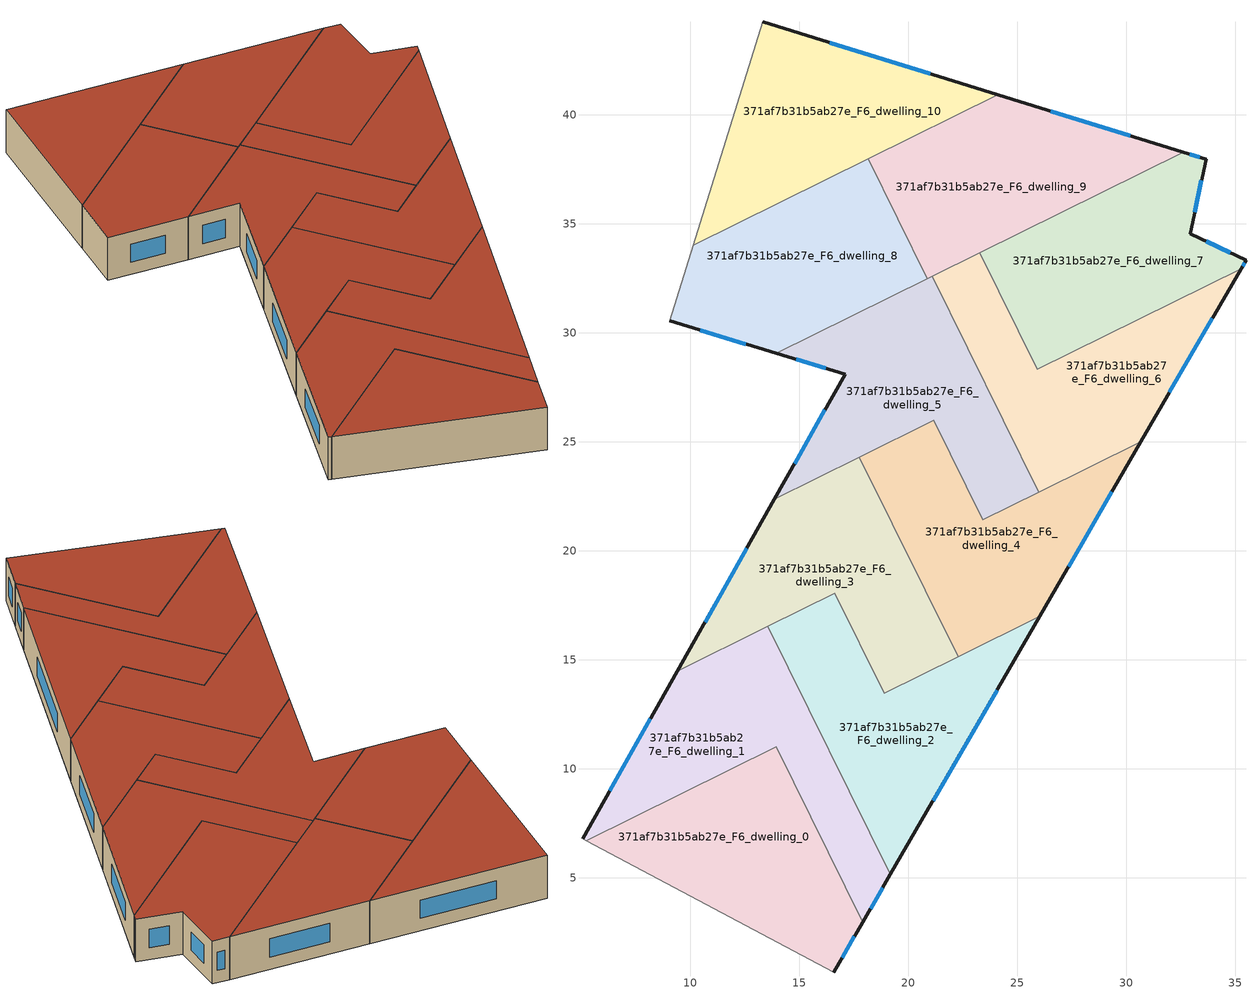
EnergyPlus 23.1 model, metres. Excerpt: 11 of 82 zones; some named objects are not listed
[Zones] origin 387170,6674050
371af7b31b5ab27e_F6_dwelling_0
 floor to 371af7b31b5ab27e_F5_dwelling_0 (EU_floor_Construction): 13.92,11.01 17.9,2.96 16.58,0.67 5.22,6.7 z18
 wall outside (EU_wall_Construction): 16.58,0.67 17.9,2.96 z18:21
 wall adiabatic (EU_wall_Construction): 5.22,6.7 16.58,0.67 z18:21
 wall to 371af7b31b5ab27e_F6_dwelling_1 (EU_wall_Construction): 17.9,2.96 13.92,11.01 5.22,6.7 z18:21
 window (EU_Window_Construction): 16.95,1.33 17.52,2.31 z18.86:20.14
 roof outside (EU_roof_Construction): 16.58,0.67 17.9,2.96 13.92,11.01 5.22,6.7 z21
371af7b31b5ab27e_F6_dwelling_1
 floor to 371af7b31b5ab27e_F5_dwelling_1 (EU_floor_Construction): 13.55,16.54 19.17,5.16 17.9,2.96 13.92,11.01 5.22,6.7 5.05,6.8 9.4,14.48 z18
 wall outside (EU_wall_Construction): 9.4,14.48 5.05,6.8 / 17.9,2.96 19.17,5.16 z18:21
 wall adiabatic (EU_wall_Construction): 5.05,6.8 5.22,6.7 z18:21
 wall to 371af7b31b5ab27e_F6_dwelling_2 (EU_wall_Construction): 19.17,5.16 13.55,16.54 z18:21
 wall to 371af7b31b5ab27e_F6_dwelling_3 (EU_wall_Construction): 13.55,16.54 9.4,14.48 z18:21
 window (EU_Window_Construction): 8.15,12.29 6.29,8.99 / 18.27,3.59 18.81,4.54 z18.86:20.14
 roof outside (EU_roof_Construction): 17.9,2.96 19.17,5.16 13.55,16.54 9.4,14.48 5.05,6.8 5.22,6.7 13.92,11.01 z21
371af7b31b5ab27e_F6_dwelling_10
 floor to 371af7b31b5ab27e_F5_dwelling_10 (EU_floor_Construction): 24.09,40.93 10.12,34.02 13.31,44.26 z18
 wall outside (EU_wall_Construction): 24.09,40.93 13.31,44.26 z18:21
 wall adiabatic (EU_wall_Construction): 13.31,44.26 10.12,34.02 z18:21
 wall to 371af7b31b5ab27e_F6_dwelling_8 (EU_wall_Construction): 10.12,34.02 18.15,37.99 z18:21
 wall to 371af7b31b5ab27e_F6_dwelling_9 (EU_wall_Construction): 18.15,37.99 24.09,40.93 z18:21
 window (EU_Window_Construction): 21.01,41.88 16.39,43.31 z18.86:20.14
 roof outside (EU_roof_Construction): 24.09,40.93 13.31,44.26 10.12,34.02 z21
371af7b31b5ab27e_F6_dwelling_2
 floor to 371af7b31b5ab27e_F5_dwelling_2 (EU_floor_Construction): 26.02,16.99 19.17,5.16 13.55,16.54 16.61,18.05 18.88,13.46 z18
 wall outside (EU_wall_Construction): 19.17,5.16 26.02,16.99 z18:21
 wall to 371af7b31b5ab27e_F6_dwelling_3 (EU_wall_Construction): 22.27,15.14 18.88,13.46 16.61,18.05 13.55,16.54 z18:21
 wall to 371af7b31b5ab27e_F6_dwelling_4 (EU_wall_Construction): 26.02,16.99 22.27,15.14 z18:21
 window (EU_Window_Construction): 21.13,8.54 24.06,13.61 z18.86:20.14
 roof outside (EU_roof_Construction): 19.17,5.16 26.02,16.99 18.88,13.46 16.61,18.05 13.55,16.54 z21
371af7b31b5ab27e_F6_dwelling_3
 floor to 371af7b31b5ab27e_F5_dwelling_3 (EU_floor_Construction): 17.75,24.29 22.27,15.14 18.88,13.46 16.61,18.05 9.4,14.48 13.85,22.36 z18
 wall outside (EU_wall_Construction): 13.85,22.36 9.4,14.48 z18:21
 wall to 371af7b31b5ab27e_F6_dwelling_4 (EU_wall_Construction): 22.27,15.14 17.75,24.29 z18:21
 wall to 371af7b31b5ab27e_F6_dwelling_5 (EU_wall_Construction): 17.75,24.29 13.85,22.36 z18:21
 window (EU_Window_Construction): 12.58,20.11 10.67,16.74 z18.86:20.14
 roof outside (EU_roof_Construction): 22.27,15.14 17.75,24.29 13.85,22.36 9.4,14.48 16.61,18.05 18.88,13.46 z21
371af7b31b5ab27e_F6_dwelling_4
 floor to 371af7b31b5ab27e_F5_dwelling_4 (EU_floor_Construction): 30.66,25 26.02,16.99 22.27,15.14 17.75,24.29 21.16,25.98 23.42,21.42 z18
 wall outside (EU_wall_Construction): 26.02,16.99 30.66,25 z18:21
 wall to 371af7b31b5ab27e_F6_dwelling_5 (EU_wall_Construction): 25.98,22.69 23.42,21.42 21.16,25.98 17.75,24.29 z18:21
 wall to 371af7b31b5ab27e_F6_dwelling_6 (EU_wall_Construction): 30.66,25 25.98,22.69 z18:21
 window (EU_Window_Construction): 27.34,19.28 29.33,22.71 z18.86:20.14
 roof outside (EU_roof_Construction): 26.02,16.99 30.66,25 23.42,21.42 21.16,25.98 17.75,24.29 22.27,15.14 z21
371af7b31b5ab27e_F6_dwelling_5
 floor to 371af7b31b5ab27e_F5_dwelling_5 (EU_floor_Construction): 21.08,32.59 25.98,22.69 23.42,21.42 21.16,25.98 13.85,22.36 17.1,28.1 13.94,29.06 z18
 wall outside (EU_wall_Construction): 13.94,29.06 17.1,28.1 13.85,22.36 z18:21
 wall to 371af7b31b5ab27e_F6_dwelling_6 (EU_wall_Construction): 25.98,22.69 21.08,32.59 z18:21
 wall to 371af7b31b5ab27e_F6_dwelling_8 (EU_wall_Construction): 20.87,32.49 13.94,29.06 z18:21
 wall to 371af7b31b5ab27e_F6_dwelling_9 (EU_wall_Construction): 21.08,32.59 20.87,32.49 z18:21
 window (EU_Window_Construction): 16.17,26.46 14.78,24 / 14.85,28.79 16.2,28.38 z18.86:20.14
 roof outside (EU_roof_Construction): 25.98,22.69 21.08,32.59 13.94,29.06 17.1,28.1 13.85,22.36 21.16,25.98 23.42,21.42 z21
371af7b31b5ab27e_F6_dwelling_6
 floor to 371af7b31b5ab27e_F5_dwelling_6 (EU_floor_Construction): 35.26,32.95 30.66,25 25.98,22.69 21.08,32.59 23.27,33.67 25.91,28.33 z18
 wall outside (EU_wall_Construction): 30.66,25 35.26,32.95 z18:21
 wall to 371af7b31b5ab27e_F6_dwelling_7 (EU_wall_Construction): 35.26,32.95 25.91,28.33 23.27,33.67 z18:21
 wall to 371af7b31b5ab27e_F6_dwelling_9 (EU_wall_Construction): 23.27,33.67 21.08,32.59 z18:21
 window (EU_Window_Construction): 31.97,27.27 33.94,30.68 z18.86:20.14
 roof outside (EU_roof_Construction): 30.66,25 35.26,32.95 25.91,28.33 23.27,33.67 21.08,32.59 25.98,22.69 z21
371af7b31b5ab27e_F6_dwelling_7
 floor to 371af7b31b5ab27e_F5_dwelling_7 (EU_floor_Construction): 33.65,37.97 32.92,34.55 35.48,33.34 35.26,32.95 25.91,28.33 23.27,33.67 32.61,38.29 z18
 wall outside (EU_wall_Construction): 35.26,32.95 35.48,33.34 32.92,34.55 33.65,37.97 32.61,38.29 z18:21
 wall to 371af7b31b5ab27e_F6_dwelling_9 (EU_wall_Construction): 32.61,38.29 23.27,33.67 z18:21
 window (EU_Window_Construction): 33.13,35.52 33.44,36.99 / 34.75,33.68 33.65,34.2 / 35.32,33.06 35.42,33.23 / 33.35,38.06 32.9,38.2 z18.86:20.14
 roof outside (EU_roof_Construction): 35.26,32.95 35.48,33.34 32.92,34.55 33.65,37.97 32.61,38.29 23.27,33.67 25.91,28.33 z21
371af7b31b5ab27e_F6_dwelling_8
 floor to 371af7b31b5ab27e_F5_dwelling_8 (EU_floor_Construction): 18.15,37.99 20.87,32.49 13.94,29.06 9.04,30.55 10.12,34.02 z18
 wall outside (EU_wall_Construction): 9.04,30.55 13.94,29.06 z18:21
 wall adiabatic (EU_wall_Construction): 10.12,34.02 9.04,30.55 z18:21
 wall to 371af7b31b5ab27e_F6_dwelling_9 (EU_wall_Construction): 20.87,32.49 18.15,37.99 z18:21
 window (EU_Window_Construction): 10.44,30.12 12.54,29.49 z18.86:20.14
 roof outside (EU_roof_Construction): 20.87,32.49 18.15,37.99 10.12,34.02 9.04,30.55 13.94,29.06 z21
371af7b31b5ab27e_F6_dwelling_9
 floor to 371af7b31b5ab27e_F5_dwelling_9 (EU_floor_Construction): 32.61,38.29 20.87,32.49 18.15,37.99 24.09,40.93 z18
 wall outside (EU_wall_Construction): 32.61,38.29 24.09,40.93 z18:21
 window (EU_Window_Construction): 30.17,39.04 26.52,40.17 z18.86:20.14
 roof outside (EU_roof_Construction): 32.61,38.29 24.09,40.93 18.15,37.99 20.87,32.49 z21
[Building]
EU S2 Campaign: North Axis=0; Terrain=City; Solar Distribution=FullExterior
[Site:Location]
Helsinki-Vantaa.AP: Latitude=60.317; Longitude=24.963; Time Zone=2; Elevation=54.6
[SizingPeriod:WeatherFileDays]
AnnualSizingPeriod: Begin Month=1; Begin Day of Month=1; End Month=12; End Day of Month=31; Day of Week for Start Day=Monday; Use Weather File Daylight Saving Period=No; Use Weather File Rain and Snow Indicators=No
[MATERIAL]
EU_InternalMass_Material: Roughness=MediumRough; Thickness=0.1; Conductivity=1; Density=1800; Specific Heat=900; Thermal Absorptance=0.9; Solar Absorptance=0.7; Visible Absorptance=0.7
[MATERIAL:NOMASS] Roughness=MediumRough; Thermal Absorptance=0.9; Solar Absorptance=0.7; Visible Absorptance=0.7
Name | Thermal Resistance
EU_wall_NoMass | 1.10183
EU_roof_NoMass; EU_floor_NoMass | 1.70606
[WINDOWMATERIAL:SIMPLEGLAZINGSYSTEM]
EU_Window_SimpleGlazing: UFactor=3.11035; Solar Heat Gain Coefficient=0.8; Visible Transmittance=0.8
[CONSTRUCTION]
EU_wall_Construction: EU_wall_NoMass
EU_roof_Construction: EU_roof_NoMass
EU_floor_Construction: EU_floor_NoMass
EU_Window_Construction: EU_Window_SimpleGlazing
EU_InternalMass_Construction: EU_InternalMass_Material
[ZONE] Type=1; Multiplier=1; Ceiling Height=autocalculate; Floor Area=autocalculate; Part of Total Floor Area=Yes
Name | Volume
371af7b31b5ab27e_F6_dwelling_0 | 181.641
371af7b31b5ab27e_F6_dwelling_1 | 181.634
371af7b31b5ab27e_F6_dwelling_10; 371af7b31b5ab27e_F6_dwelling_4 | 181.619
371af7b31b5ab27e_F6_dwelling_2 | 181.616
371af7b31b5ab27e_F6_dwelling_3 | 181.637
371af7b31b5ab27e_F6_dwelling_5 | 181.621
371af7b31b5ab27e_F6_dwelling_6 | 181.615
371af7b31b5ab27e_F6_dwelling_7 | 181.635
371af7b31b5ab27e_F6_dwelling_8 | 181.626
371af7b31b5ab27e_F6_dwelling_9 | 181.646
[INTERNALMASS] Construction=EU_InternalMass_Construction
Name | Zone or ZoneList | Surface Area
371af7b31b5ab27e_F6_dwelling_0_EU_InternalMass | 371af7b31b5ab27e_F6_dwelling_0 | 60.5466
371af7b31b5ab27e_F6_dwelling_1_EU_InternalMass | 371af7b31b5ab27e_F6_dwelling_1 | 60.543
371af7b31b5ab27e_F6_dwelling_2_EU_InternalMass | 371af7b31b5ab27e_F6_dwelling_2 | 60.5404
371af7b31b5ab27e_F6_dwelling_3_EU_InternalMass | 371af7b31b5ab27e_F6_dwelling_3 | 60.5444
371af7b31b5ab27e_F6_dwelling_4_EU_InternalMass | 371af7b31b5ab27e_F6_dwelling_4 | 60.538
371af7b31b5ab27e_F6_dwelling_5_EU_InternalMass | 371af7b31b5ab27e_F6_dwelling_5 | 60.5397
371af7b31b5ab27e_F6_dwelling_6_EU_InternalMass | 371af7b31b5ab27e_F6_dwelling_6 | 60.5385
371af7b31b5ab27e_F6_dwelling_7_EU_InternalMass | 371af7b31b5ab27e_F6_dwelling_7 | 60.5446
371af7b31b5ab27e_F6_dwelling_8_EU_InternalMass | 371af7b31b5ab27e_F6_dwelling_8 | 60.5414
371af7b31b5ab27e_F6_dwelling_9_EU_InternalMass | 371af7b31b5ab27e_F6_dwelling_9 | 60.5462
371af7b31b5ab27e_F6_dwelling_10_EU_InternalMass | 371af7b31b5ab27e_F6_dwelling_10 | 60.5397
[OTHEREQUIPMENT] Fuel Type=Electricity; Design Level Calculation Method=Watts/Area; Power per Zone Floor Area=1; Fraction Latent=0; Fraction Radiant=0; Fraction Lost=0; Carbon Dioxide Generation Rate=0; EndUse Subcategory=EU_Step8_InternalGains
Name | Zone or ZoneList or Space or SpaceList | Schedule
EU_Step8_InternalGain_371af7b31b5ab27e_F6_dwelling_0_f000 | 371af7b31b5ab27e_F6_dwelling_0 | EU_Step8_GainSchedule_371af7b31b5ab27e_F6_dwelling_0_f000
EU_Step8_InternalGain_371af7b31b5ab27e_F6_dwelling_1_f000 | 371af7b31b5ab27e_F6_dwelling_1 | EU_Step8_GainSchedule_371af7b31b5ab27e_F6_dwelling_1_f000
EU_Step8_InternalGain_371af7b31b5ab27e_F6_dwelling_2_f000 | 371af7b31b5ab27e_F6_dwelling_2 | EU_Step8_GainSchedule_371af7b31b5ab27e_F6_dwelling_2_f000
EU_Step8_InternalGain_371af7b31b5ab27e_F6_dwelling_3_f000 | 371af7b31b5ab27e_F6_dwelling_3 | EU_Step8_GainSchedule_371af7b31b5ab27e_F6_dwelling_3_f000
EU_Step8_InternalGain_371af7b31b5ab27e_F6_dwelling_4_f000 | 371af7b31b5ab27e_F6_dwelling_4 | EU_Step8_GainSchedule_371af7b31b5ab27e_F6_dwelling_4_f000
EU_Step8_InternalGain_371af7b31b5ab27e_F6_dwelling_5_f000 | 371af7b31b5ab27e_F6_dwelling_5 | EU_Step8_GainSchedule_371af7b31b5ab27e_F6_dwelling_5_f000
EU_Step8_InternalGain_371af7b31b5ab27e_F6_dwelling_6_f000 | 371af7b31b5ab27e_F6_dwelling_6 | EU_Step8_GainSchedule_371af7b31b5ab27e_F6_dwelling_6_f000
EU_Step8_InternalGain_371af7b31b5ab27e_F6_dwelling_7_f000 | 371af7b31b5ab27e_F6_dwelling_7 | EU_Step8_GainSchedule_371af7b31b5ab27e_F6_dwelling_7_f000
EU_Step8_InternalGain_371af7b31b5ab27e_F6_dwelling_8_f000 | 371af7b31b5ab27e_F6_dwelling_8 | EU_Step8_GainSchedule_371af7b31b5ab27e_F6_dwelling_8_f000
EU_Step8_InternalGain_371af7b31b5ab27e_F6_dwelling_9_f000 | 371af7b31b5ab27e_F6_dwelling_9 | EU_Step8_GainSchedule_371af7b31b5ab27e_F6_dwelling_9_f000
EU_Step8_InternalGain_371af7b31b5ab27e_F6_dwelling_10_f000 | 371af7b31b5ab27e_F6_dwelling_10 | EU_Step8_GainSchedule_371af7b31b5ab27e_F6_dwelling_10_f000
[ZONEVENTILATION:DESIGNFLOWRATE] Schedule=EU_AlwaysOn; Design Flow Rate Calculation Method=AirChanges/Hour; Air Changes per Hour=0.756316; Ventilation Type=Natural; Fan Pressure Rise=0; Fan Total Efficiency=1; Constant Term Coefficient=1; Temperature Term Coefficient=0; Velocity Term Coefficient=0; Velocity Squared Term Coefficient=0; Minimum Indoor Temperature=-100; Maximum Indoor Temperature=100; Delta Temperature=-100; Minimum Outdoor Temperature=-100; Maximum Outdoor Temperature=100; Maximum Wind Speed=40
Name | Zone or ZoneList or Space or SpaceList
EU_ConstantAir_371af7b31b5ab27e_F6_dwelling_0 | 371af7b31b5ab27e_F6_dwelling_0
EU_ConstantAir_371af7b31b5ab27e_F6_dwelling_1 | 371af7b31b5ab27e_F6_dwelling_1
EU_ConstantAir_371af7b31b5ab27e_F6_dwelling_2 | 371af7b31b5ab27e_F6_dwelling_2
EU_ConstantAir_371af7b31b5ab27e_F6_dwelling_3 | 371af7b31b5ab27e_F6_dwelling_3
EU_ConstantAir_371af7b31b5ab27e_F6_dwelling_4 | 371af7b31b5ab27e_F6_dwelling_4
EU_ConstantAir_371af7b31b5ab27e_F6_dwelling_5 | 371af7b31b5ab27e_F6_dwelling_5
EU_ConstantAir_371af7b31b5ab27e_F6_dwelling_6 | 371af7b31b5ab27e_F6_dwelling_6
EU_ConstantAir_371af7b31b5ab27e_F6_dwelling_7 | 371af7b31b5ab27e_F6_dwelling_7
EU_ConstantAir_371af7b31b5ab27e_F6_dwelling_8 | 371af7b31b5ab27e_F6_dwelling_8
EU_ConstantAir_371af7b31b5ab27e_F6_dwelling_9 | 371af7b31b5ab27e_F6_dwelling_9
EU_ConstantAir_371af7b31b5ab27e_F6_dwelling_10 | 371af7b31b5ab27e_F6_dwelling_10
[HVACTEMPLATE:ZONE:IDEALLOADSAIRSYSTEM] System Availability Schedule=EU_AlwaysOn; Maximum Heating Supply Air Temperature=50; Minimum Cooling Supply Air Temperature=13; Maximum Heating Supply Air Humidity Ratio=0.0156; Minimum Cooling Supply Air Humidity Ratio=0.0077; Heating Limit=NoLimit; Cooling Limit=NoLimit; Heating Availability Schedule=EU_AlwaysOn; Cooling Availability Schedule=EU_CoolingOff; Dehumidification Control Type=ConstantSensibleHeatRatio; Cooling Sensible Heat Ratio=0.7; Dehumidification Setpoint=60; Humidification Control Type=None; Humidification Setpoint=30; Outdoor Air Method=None; Outdoor Air Flow Rate per Person=0.00944; Outdoor Air Flow Rate per Zone Floor Area=0; Outdoor Air Flow Rate per Zone=0; Demand Controlled Ventilation Type=None; Outdoor Air Economizer Type=NoEconomizer; Heat Recovery Type=None; Sensible Heat Recovery Effectiveness=0.7; Latent Heat Recovery Effectiveness=0.65
Name | Template Thermostat
371af7b31b5ab27e_F6_dwelling_0 | EU_HeatOnly_371af7b31b5ab27e_F6_dwelling_0
371af7b31b5ab27e_F6_dwelling_1 | EU_HeatOnly_371af7b31b5ab27e_F6_dwelling_1
371af7b31b5ab27e_F6_dwelling_2 | EU_HeatOnly_371af7b31b5ab27e_F6_dwelling_2
371af7b31b5ab27e_F6_dwelling_3 | EU_HeatOnly_371af7b31b5ab27e_F6_dwelling_3
371af7b31b5ab27e_F6_dwelling_4 | EU_HeatOnly_371af7b31b5ab27e_F6_dwelling_4
371af7b31b5ab27e_F6_dwelling_5 | EU_HeatOnly_371af7b31b5ab27e_F6_dwelling_5
371af7b31b5ab27e_F6_dwelling_6 | EU_HeatOnly_371af7b31b5ab27e_F6_dwelling_6
371af7b31b5ab27e_F6_dwelling_7 | EU_HeatOnly_371af7b31b5ab27e_F6_dwelling_7
371af7b31b5ab27e_F6_dwelling_8 | EU_HeatOnly_371af7b31b5ab27e_F6_dwelling_8
371af7b31b5ab27e_F6_dwelling_9 | EU_HeatOnly_371af7b31b5ab27e_F6_dwelling_9
371af7b31b5ab27e_F6_dwelling_10 | EU_HeatOnly_371af7b31b5ab27e_F6_dwelling_10
[SIZING:ZONE] Zone Cooling Design Supply Air Temperature Input Method=SupplyAirTemperature; Zone Cooling Design Supply Air Temperature=13; Zone Heating Design Supply Air Temperature Input Method=SupplyAirTemperature; Zone Heating Design Supply Air Temperature=50; Zone Cooling Design Supply Air Humidity Ratio=0.008; Zone Heating Design Supply Air Humidity Ratio=0.008; Cooling Design Air Flow Method=DesignDay; Cooling Design Air Flow Rate=0; Cooling Minimum Air Flow per Zone Floor Area=0.000762; Cooling Minimum Air Flow=0; Cooling Minimum Air Flow Fraction=0.2; Heating Design Air Flow Method=DesignDay; Heating Design Air Flow Rate=0; Heating Maximum Air Flow per Zone Floor Area=0.002032; Heating Maximum Air Flow=0.141576; Heating Maximum Air Flow Fraction=0.3; Account for Dedicated Outdoor Air System=No; Dedicated Outdoor Air System Control Strategy=NeutralSupplyAir; Dedicated Outdoor Air Low Setpoint Temperature for Design=autosize; Dedicated Outdoor Air High Setpoint Temperature for Design=autosize; Zone Load Sizing Method=Sensible Load Only No Latent Load; Zone Latent Cooling Design Supply Air Humidity Ratio Input Method=HumidityRatioDifference; Zone Cooling Design Supply Air Humidity Ratio Difference=0.005; Zone Latent Heating Design Supply Air Humidity Ratio Input Method=HumidityRatioDifference; Zone Humidification Design Supply Air Humidity Ratio Difference=0.005
371af7b31b5ab27e_F6_dwelling_0; 371af7b31b5ab27e_F6_dwelling_1; 371af7b31b5ab27e_F6_dwelling_2; 371af7b31b5ab27e_F6_dwelling_3; 371af7b31b5ab27e_F6_dwelling_4; 371af7b31b5ab27e_F6_dwelling_5; 371af7b31b5ab27e_F6_dwelling_6; 371af7b31b5ab27e_F6_dwelling_7; 371af7b31b5ab27e_F6_dwelling_8; 371af7b31b5ab27e_F6_dwelling_9; 371af7b31b5ab27e_F6_dwelling_10
[SCHEDULE:CONSTANT]
Name | Hourly Value
EU_AlwaysOn | 1
EU_CoolingOff | 0
[SCHEDULE:FILE] Column Number=1; Rows to Skip at Top=0; Number of Hours of Data=8760; Column Separator=Comma; Interpolate to Timestep=No; Minutes per Item=60; Adjust Schedule for Daylight Savings=Yes
Name | File
EU_Step8_GainSchedule_371af7b31b5ab27e_F6_dwelling_0_f000 | ../../schedules/371af7b31b5ab27e/371af7b31b5ab27e_F6_dwelling_0_f000_gain.csv
EU_Step8_GainSchedule_371af7b31b5ab27e_F6_dwelling_1_f000 | ../../schedules/371af7b31b5ab27e/371af7b31b5ab27e_F6_dwelling_1_f000_gain.csv
EU_Step8_GainSchedule_371af7b31b5ab27e_F6_dwelling_2_f000 | ../../schedules/371af7b31b5ab27e/371af7b31b5ab27e_F6_dwelling_2_f000_gain.csv
EU_Step8_GainSchedule_371af7b31b5ab27e_F6_dwelling_3_f000 | ../../schedules/371af7b31b5ab27e/371af7b31b5ab27e_F6_dwelling_3_f000_gain.csv
EU_Step8_GainSchedule_371af7b31b5ab27e_F6_dwelling_4_f000 | ../../schedules/371af7b31b5ab27e/371af7b31b5ab27e_F6_dwelling_4_f000_gain.csv
EU_Step8_GainSchedule_371af7b31b5ab27e_F6_dwelling_5_f000 | ../../schedules/371af7b31b5ab27e/371af7b31b5ab27e_F6_dwelling_5_f000_gain.csv
EU_Step8_GainSchedule_371af7b31b5ab27e_F6_dwelling_6_f000 | ../../schedules/371af7b31b5ab27e/371af7b31b5ab27e_F6_dwelling_6_f000_gain.csv
EU_Step8_GainSchedule_371af7b31b5ab27e_F6_dwelling_7_f000 | ../../schedules/371af7b31b5ab27e/371af7b31b5ab27e_F6_dwelling_7_f000_gain.csv
EU_Step8_GainSchedule_371af7b31b5ab27e_F6_dwelling_8_f000 | ../../schedules/371af7b31b5ab27e/371af7b31b5ab27e_F6_dwelling_8_f000_gain.csv
EU_Step8_GainSchedule_371af7b31b5ab27e_F6_dwelling_9_f000 | ../../schedules/371af7b31b5ab27e/371af7b31b5ab27e_F6_dwelling_9_f000_gain.csv
EU_Step8_GainSchedule_371af7b31b5ab27e_F6_dwelling_10_f000 | ../../schedules/371af7b31b5ab27e/371af7b31b5ab27e_F6_dwelling_10_f000_gain.csv
